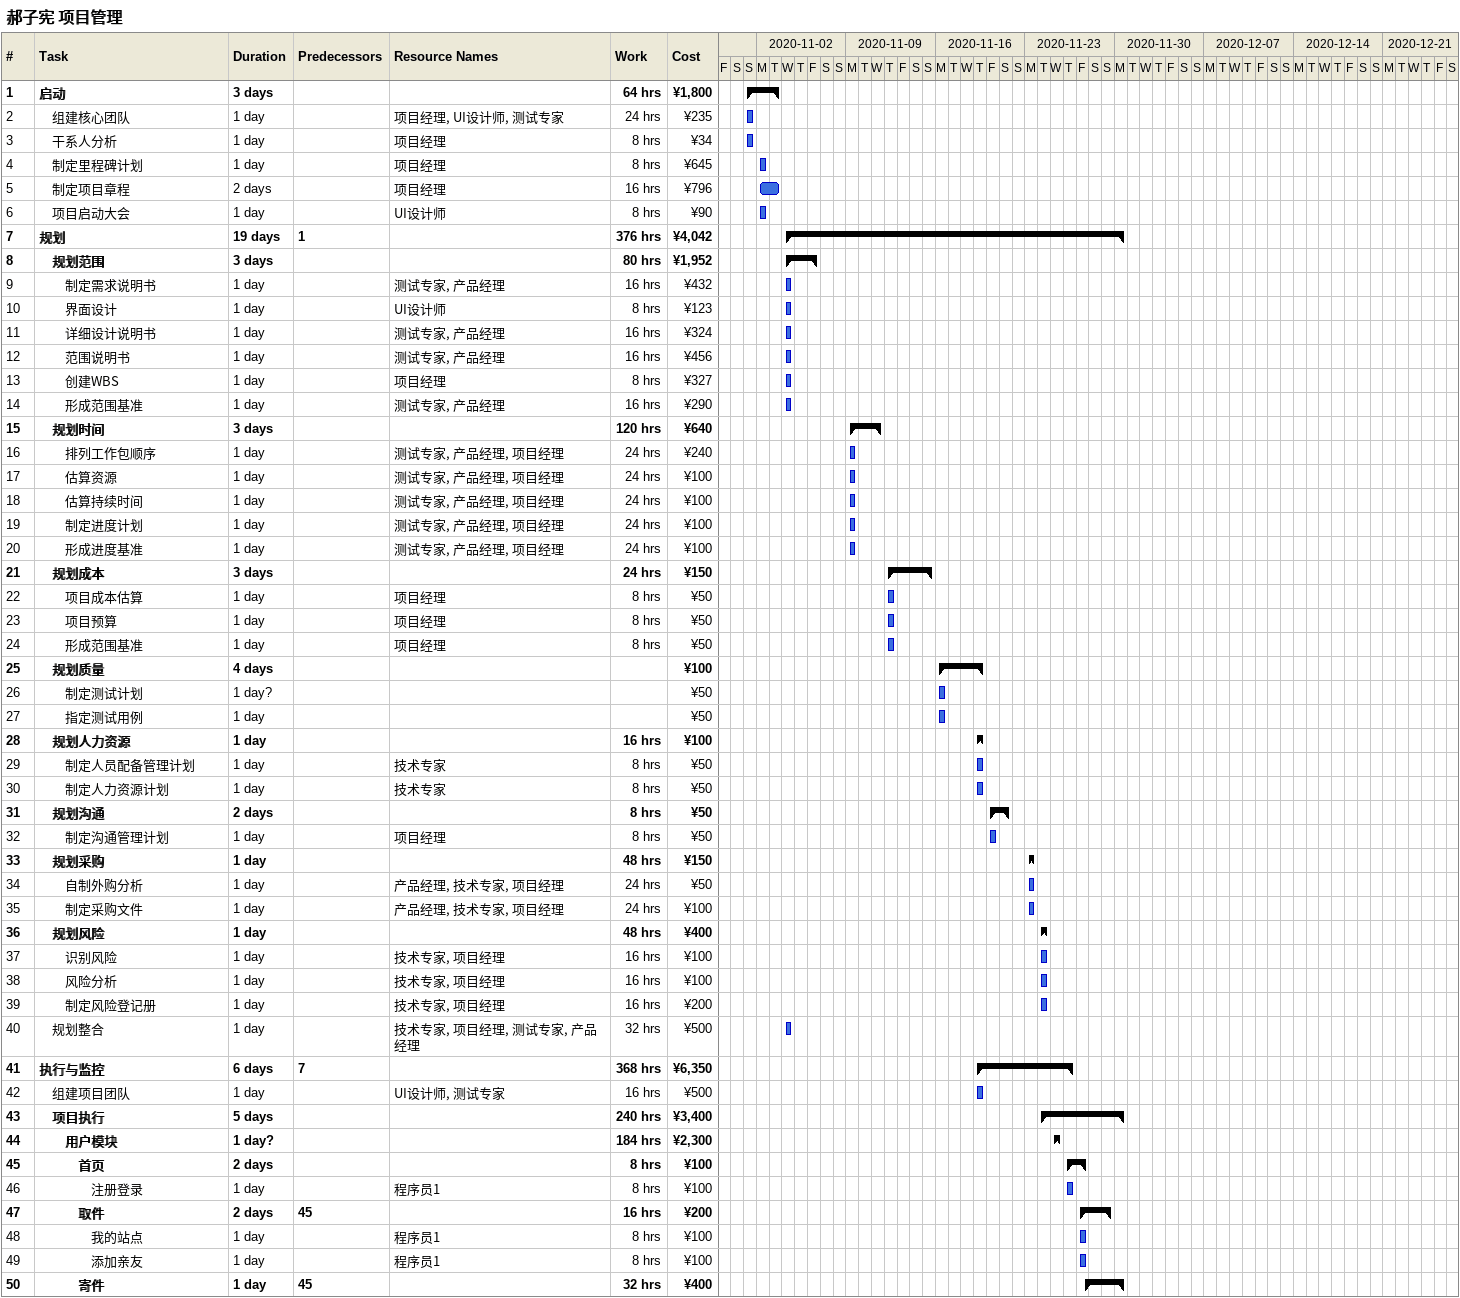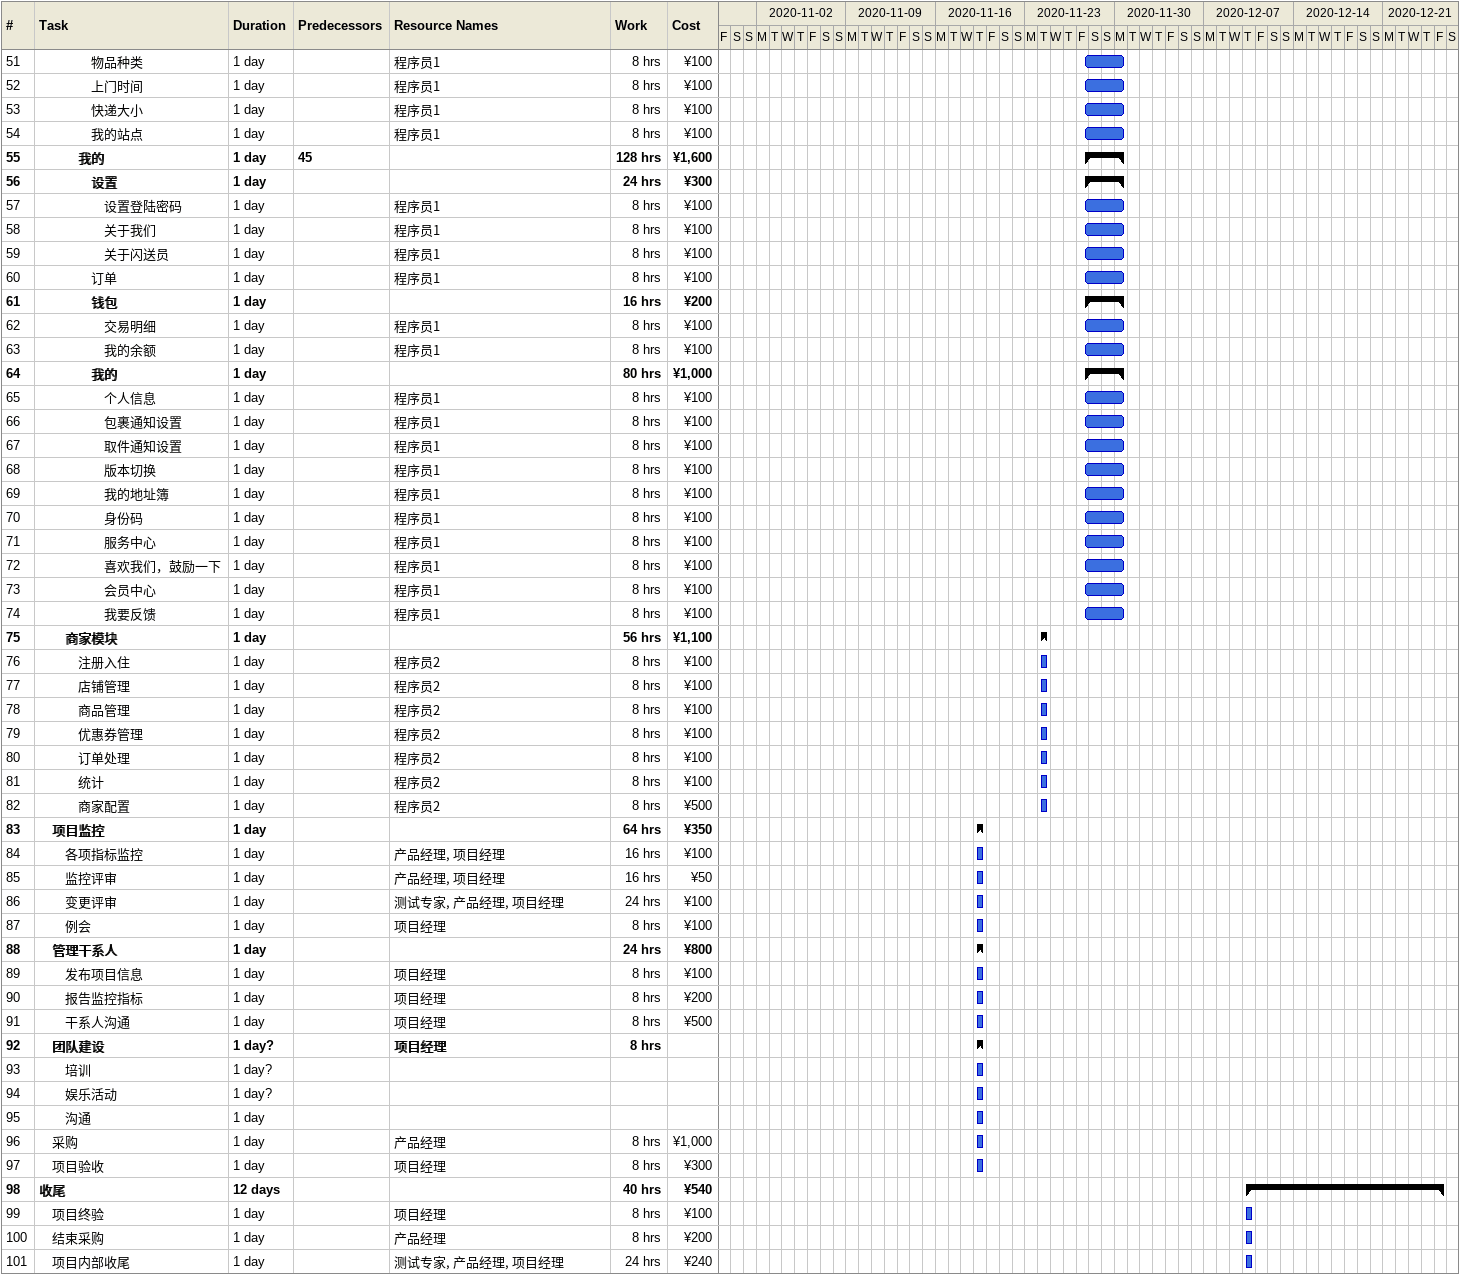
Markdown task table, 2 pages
郝子宪 项目管理

| ID | Level | Task | Duration | Start | Finish | Predecessors | Resources | Work (h) | Cost (¥) |
|---|---|---|---|---|---|---|---|---|---|
| 1 | 1 | **启动** | 3d | 2020-11-01 | 2020-11-03 |  |  | 64 | 1800 |
| 2 | 2 | 组建核心团队 | 1d | 2020-11-01 | 2020-11-01 |  | 项目经理, UI设计师, 测试专家 | 24 | 235 |
| 3 | 2 | 干系人分析 | 1d | 2020-11-01 | 2020-11-01 |  | 项目经理 | 8 | 34 |
| 4 | 2 | 制定里程碑计划 | 1d | 2020-11-02 | 2020-11-02 |  | 项目经理 | 8 | 645 |
| 5 | 2 | 制定项目章程 | 2d | 2020-11-02 | 2020-11-03 |  | 项目经理 | 16 | 796 |
| 6 | 2 | 项目启动大会 | 1d | 2020-11-02 | 2020-11-02 |  | UI设计师 | 8 | 90 |
| 7 | 1 | **规划** | 19d | 2020-11-04 | 2020-11-30 | 1 |  | 376 | 4042 |
| 8 | 2 | **规划范围** | 3d | 2020-11-04 | 2020-11-06 |  |  | 80 | 1952 |
| 9 | 3 | 制定需求说明书 | 1d | 2020-11-04 | 2020-11-04 |  | 测试专家, 产品经理 | 16 | 432 |
| 10 | 3 | 界面设计 | 1d | 2020-11-04 | 2020-11-04 |  | UI设计师 | 8 | 123 |
| 11 | 3 | 详细设计说明书 | 1d | 2020-11-04 | 2020-11-04 |  | 测试专家, 产品经理 | 16 | 324 |
| 12 | 3 | 范围说明书 | 1d | 2020-11-04 | 2020-11-04 |  | 测试专家, 产品经理 | 16 | 456 |
| 13 | 3 | 创建WBS | 1d | 2020-11-04 | 2020-11-04 |  | 项目经理 | 8 | 327 |
| 14 | 3 | 形成范围基准 | 1d | 2020-11-04 | 2020-11-04 |  | 测试专家, 产品经理 | 16 | 290 |
| 15 | 2 | **规划时间** | 3d | 2020-11-09 | 2020-11-11 |  |  | 120 | 640 |
| 16 | 3 | 排列工作包顺序 | 1d | 2020-11-09 | 2020-11-09 |  | 测试专家, 产品经理, 项目经理 | 24 | 240 |
| 17 | 3 | 估算资源 | 1d | 2020-11-09 | 2020-11-09 |  | 测试专家, 产品经理, 项目经理 | 24 | 100 |
| 18 | 3 | 估算持续时间 | 1d | 2020-11-09 | 2020-11-09 |  | 测试专家, 产品经理, 项目经理 | 24 | 100 |
| 19 | 3 | 制定进度计划 | 1d | 2020-11-09 | 2020-11-09 |  | 测试专家, 产品经理, 项目经理 | 24 | 100 |
| 20 | 3 | 形成进度基准 | 1d | 2020-11-09 | 2020-11-09 |  | 测试专家, 产品经理, 项目经理 | 24 | 100 |
| 21 | 2 | **规划成本** | 3d | 2020-11-12 | 2020-11-15 |  |  | 24 | 150 |
| 22 | 3 | 项目成本估算 | 1d | 2020-11-12 | 2020-11-12 |  | 项目经理 | 8 | 50 |
| 23 | 3 | 项目预算 | 1d | 2020-11-12 | 2020-11-12 |  | 项目经理 | 8 | 50 |
| 24 | 3 | 形成范围基准 | 1d | 2020-11-12 | 2020-11-12 |  | 项目经理 | 8 | 50 |
| 25 | 2 | **规划质量** | 4d | 2020-11-16 | 2020-11-19 |  |  |  | 100 |
| 26 | 3 | 制定测试计划 | 1d? | 2020-11-16 | 2020-11-16 |  |  |  | 50 |
| 27 | 3 | 指定测试用例 | 1d | 2020-11-16 | 2020-11-16 |  |  |  | 50 |
| 28 | 2 | **规划人力资源** | 1d | 2020-11-19 | 2020-11-19 |  |  | 16 | 100 |
| 29 | 3 | 制定人员配备管理计划 | 1d | 2020-11-19 | 2020-11-19 |  | 技术专家 | 8 | 50 |
| 30 | 3 | 制定人力资源计划 | 1d | 2020-11-19 | 2020-11-19 |  | 技术专家 | 8 | 50 |
| 31 | 2 | **规划沟通** | 2d | 2020-11-20 | 2020-11-21 |  |  | 8 | 50 |
| 32 | 3 | 制定沟通管理计划 | 1d | 2020-11-20 | 2020-11-20 |  | 项目经理 | 8 | 50 |
| 33 | 2 | **规划采购** | 1d | 2020-11-23 | 2020-11-23 |  |  | 48 | 150 |
| 34 | 3 | 自制外购分析 | 1d | 2020-11-23 | 2020-11-23 |  | 产品经理, 技术专家, 项目经理 | 24 | 50 |
| 35 | 3 | 制定采购文件 | 1d | 2020-11-23 | 2020-11-23 |  | 产品经理, 技术专家, 项目经理 | 24 | 100 |
| 36 | 2 | **规划风险** | 1d | 2020-11-24 | 2020-11-24 |  |  | 48 | 400 |
| 37 | 3 | 识别风险 | 1d | 2020-11-24 | 2020-11-24 |  | 技术专家, 项目经理 | 16 | 100 |
| 38 | 3 | 风险分析 | 1d | 2020-11-24 | 2020-11-24 |  | 技术专家, 项目经理 | 16 | 100 |
| 39 | 3 | 制定风险登记册 | 1d | 2020-11-24 | 2020-11-24 |  | 技术专家, 项目经理 | 16 | 200 |
| 40 | 2 | 规划整合 | 1d | 2020-11-04 | 2020-11-04 |  | 技术专家, 项目经理, 测试专家, 产品经理 | 32 | 500 |
| 41 | 1 | **执行与监控** | 6d | 2020-11-19 | 2020-11-26 | 7 |  | 368 | 6350 |
| 42 | 2 | 组建项目团队 | 1d | 2020-11-19 | 2020-11-19 |  | UI设计师, 测试专家 | 16 | 500 |
| 43 | 2 | **项目执行** | 5d | 2020-11-24 | 2020-11-30 |  |  | 240 | 3400 |
| 44 | 3 | **用户模块** | 1d? | 2020-11-25 | 2020-11-25 |  |  | 184 | 2300 |
| 45 | 4 | **首页** | 2d | 2020-11-26 | 2020-11-27 |  |  | 8 | 100 |
| 46 | 5 | 注册登录 | 1d | 2020-11-26 | 2020-11-26 |  | 程序员1 | 8 | 100 |
| 47 | 4 | **取件** | 2d | 2020-11-27 | 2020-11-29 | 45 |  | 16 | 200 |
| 48 | 5 | 我的站点 | 1d | 2020-11-27 | 2020-11-27 |  | 程序员1 | 8 | 100 |
| 49 | 5 | 添加亲友 | 1d | 2020-11-27 | 2020-11-27 |  | 程序员1 | 8 | 100 |
| 50 | 4 | **寄件** | 1d | 2020-11-27 | 2020-11-30 | 45 |  | 32 | 400 |
| 51 | 5 | 物品种类 | 1d | 2020-11-27 | 2020-11-30 |  | 程序员1 | 8 | 100 |
| 52 | 5 | 上门时间 | 1d | 2020-11-27 | 2020-11-30 |  | 程序员1 | 8 | 100 |
| 53 | 5 | 快递大小 | 1d | 2020-11-27 | 2020-11-30 |  | 程序员1 | 8 | 100 |
| 54 | 5 | 我的站点 | 1d | 2020-11-27 | 2020-11-30 |  | 程序员1 | 8 | 100 |
| 55 | 4 | **我的** | 1d | 2020-11-27 | 2020-11-30 | 45 |  | 128 | 1600 |
| 56 | 5 | **设置** | 1d | 2020-11-27 | 2020-11-30 |  |  | 24 | 300 |
| 57 | 6 | 设置登陆密码 | 1d | 2020-11-27 | 2020-11-30 |  | 程序员1 | 8 | 100 |
| 58 | 6 | 关于我们 | 1d | 2020-11-27 | 2020-11-30 |  | 程序员1 | 8 | 100 |
| 59 | 6 | 关于闪送员 | 1d | 2020-11-27 | 2020-11-30 |  | 程序员1 | 8 | 100 |
| 60 | 5 | 订单 | 1d | 2020-11-27 | 2020-11-30 |  | 程序员1 | 8 | 100 |
| 61 | 5 | **钱包** | 1d | 2020-11-27 | 2020-11-30 |  |  | 16 | 200 |
| 62 | 6 | 交易明细 | 1d | 2020-11-27 | 2020-11-30 |  | 程序员1 | 8 | 100 |
| 63 | 6 | 我的余额 | 1d | 2020-11-27 | 2020-11-30 |  | 程序员1 | 8 | 100 |
| 64 | 5 | **我的** | 1d | 2020-11-27 | 2020-11-30 |  |  | 80 | 1000 |
| 65 | 6 | 个人信息 | 1d | 2020-11-27 | 2020-11-30 |  | 程序员1 | 8 | 100 |
| 66 | 6 | 包裹通知设置 | 1d | 2020-11-27 | 2020-11-30 |  | 程序员1 | 8 | 100 |
| 67 | 6 | 取件通知设置 | 1d | 2020-11-27 | 2020-11-30 |  | 程序员1 | 8 | 100 |
| 68 | 6 | 版本切换 | 1d | 2020-11-27 | 2020-11-30 |  | 程序员1 | 8 | 100 |
| 69 | 6 | 我的地址簿 | 1d | 2020-11-27 | 2020-11-30 |  | 程序员1 | 8 | 100 |
| 70 | 6 | 身份码 | 1d | 2020-11-27 | 2020-11-30 |  | 程序员1 | 8 | 100 |
| 71 | 6 | 服务中心 | 1d | 2020-11-27 | 2020-11-30 |  | 程序员1 | 8 | 100 |
| 72 | 6 | 喜欢我们，鼓励一下 | 1d | 2020-11-27 | 2020-11-30 |  | 程序员1 | 8 | 100 |
| 73 | 6 | 会员中心 | 1d | 2020-11-27 | 2020-11-30 |  | 程序员1 | 8 | 100 |
| 74 | 6 | 我要反馈 | 1d | 2020-11-27 | 2020-11-30 |  | 程序员1 | 8 | 100 |
| 75 | 3 | **商家模块** | 1d | 2020-11-24 | 2020-11-24 |  |  | 56 | 1100 |
| 76 | 4 | 注册入住 | 1d | 2020-11-24 | 2020-11-24 |  | 程序员2 | 8 | 100 |
| 77 | 4 | 店铺管理 | 1d | 2020-11-24 | 2020-11-24 |  | 程序员2 | 8 | 100 |
| 78 | 4 | 商品管理 | 1d | 2020-11-24 | 2020-11-24 |  | 程序员2 | 8 | 100 |
| 79 | 4 | 优惠券管理 | 1d | 2020-11-24 | 2020-11-24 |  | 程序员2 | 8 | 100 |
| 80 | 4 | 订单处理 | 1d | 2020-11-24 | 2020-11-24 |  | 程序员2 | 8 | 100 |
| 81 | 4 | 统计 | 1d | 2020-11-24 | 2020-11-24 |  | 程序员2 | 8 | 100 |
| 82 | 4 | 商家配置 | 1d | 2020-11-24 | 2020-11-24 |  | 程序员2 | 8 | 500 |
| 83 | 2 | **项目监控** | 1d | 2020-11-19 | 2020-11-19 |  |  | 64 | 350 |
| 84 | 3 | 各项指标监控 | 1d | 2020-11-19 | 2020-11-19 |  | 产品经理, 项目经理 | 16 | 100 |
| 85 | 3 | 监控评审 | 1d | 2020-11-19 | 2020-11-19 |  | 产品经理, 项目经理 | 16 | 50 |
| 86 | 3 | 变更评审 | 1d | 2020-11-19 | 2020-11-19 |  | 测试专家, 产品经理, 项目经理 | 24 | 100 |
| 87 | 3 | 例会 | 1d | 2020-11-19 | 2020-11-19 |  | 项目经理 | 8 | 100 |
| 88 | 2 | **管理干系人** | 1d | 2020-11-19 | 2020-11-19 |  |  | 24 | 800 |
| 89 | 3 | 发布项目信息 | 1d | 2020-11-19 | 2020-11-19 |  | 项目经理 | 8 | 100 |
| 90 | 3 | 报告监控指标 | 1d | 2020-11-19 | 2020-11-19 |  | 项目经理 | 8 | 200 |
| 91 | 3 | 干系人沟通 | 1d | 2020-11-19 | 2020-11-19 |  | 项目经理 | 8 | 500 |
| 92 | 2 | **团队建设** | 1d? | 2020-11-19 | 2020-11-19 |  | 项目经理 | 8 |  |
| 93 | 3 | 培训 | 1d? | 2020-11-19 | 2020-11-19 |  |  |  |  |
| 94 | 3 | 娱乐活动 | 1d? | 2020-11-19 | 2020-11-19 |  |  |  |  |
| 95 | 3 | 沟通 | 1d | 2020-11-19 | 2020-11-19 |  |  |  |  |
| 96 | 2 | 采购 | 1d | 2020-11-19 | 2020-11-19 |  | 产品经理 | 8 | 1000 |
| 97 | 2 | 项目验收 | 1d | 2020-11-19 | 2020-11-19 |  | 项目经理 | 8 | 300 |
| 98 | 1 | **收尾** | 12d | 2020-12-10 | 2020-12-25 |  |  | 40 | 540 |
| 99 | 2 | 项目终验 | 1d | 2020-12-10 | 2020-12-10 |  | 项目经理 | 8 | 100 |
| 100 | 2 | 结束采购 | 1d | 2020-12-10 | 2020-12-10 |  | 产品经理 | 8 | 200 |
| 101 | 2 | 项目内部收尾 | 1d | 2020-12-10 | 2020-12-10 |  | 测试专家, 产品经理, 项目经理 | 24 | 240 |
